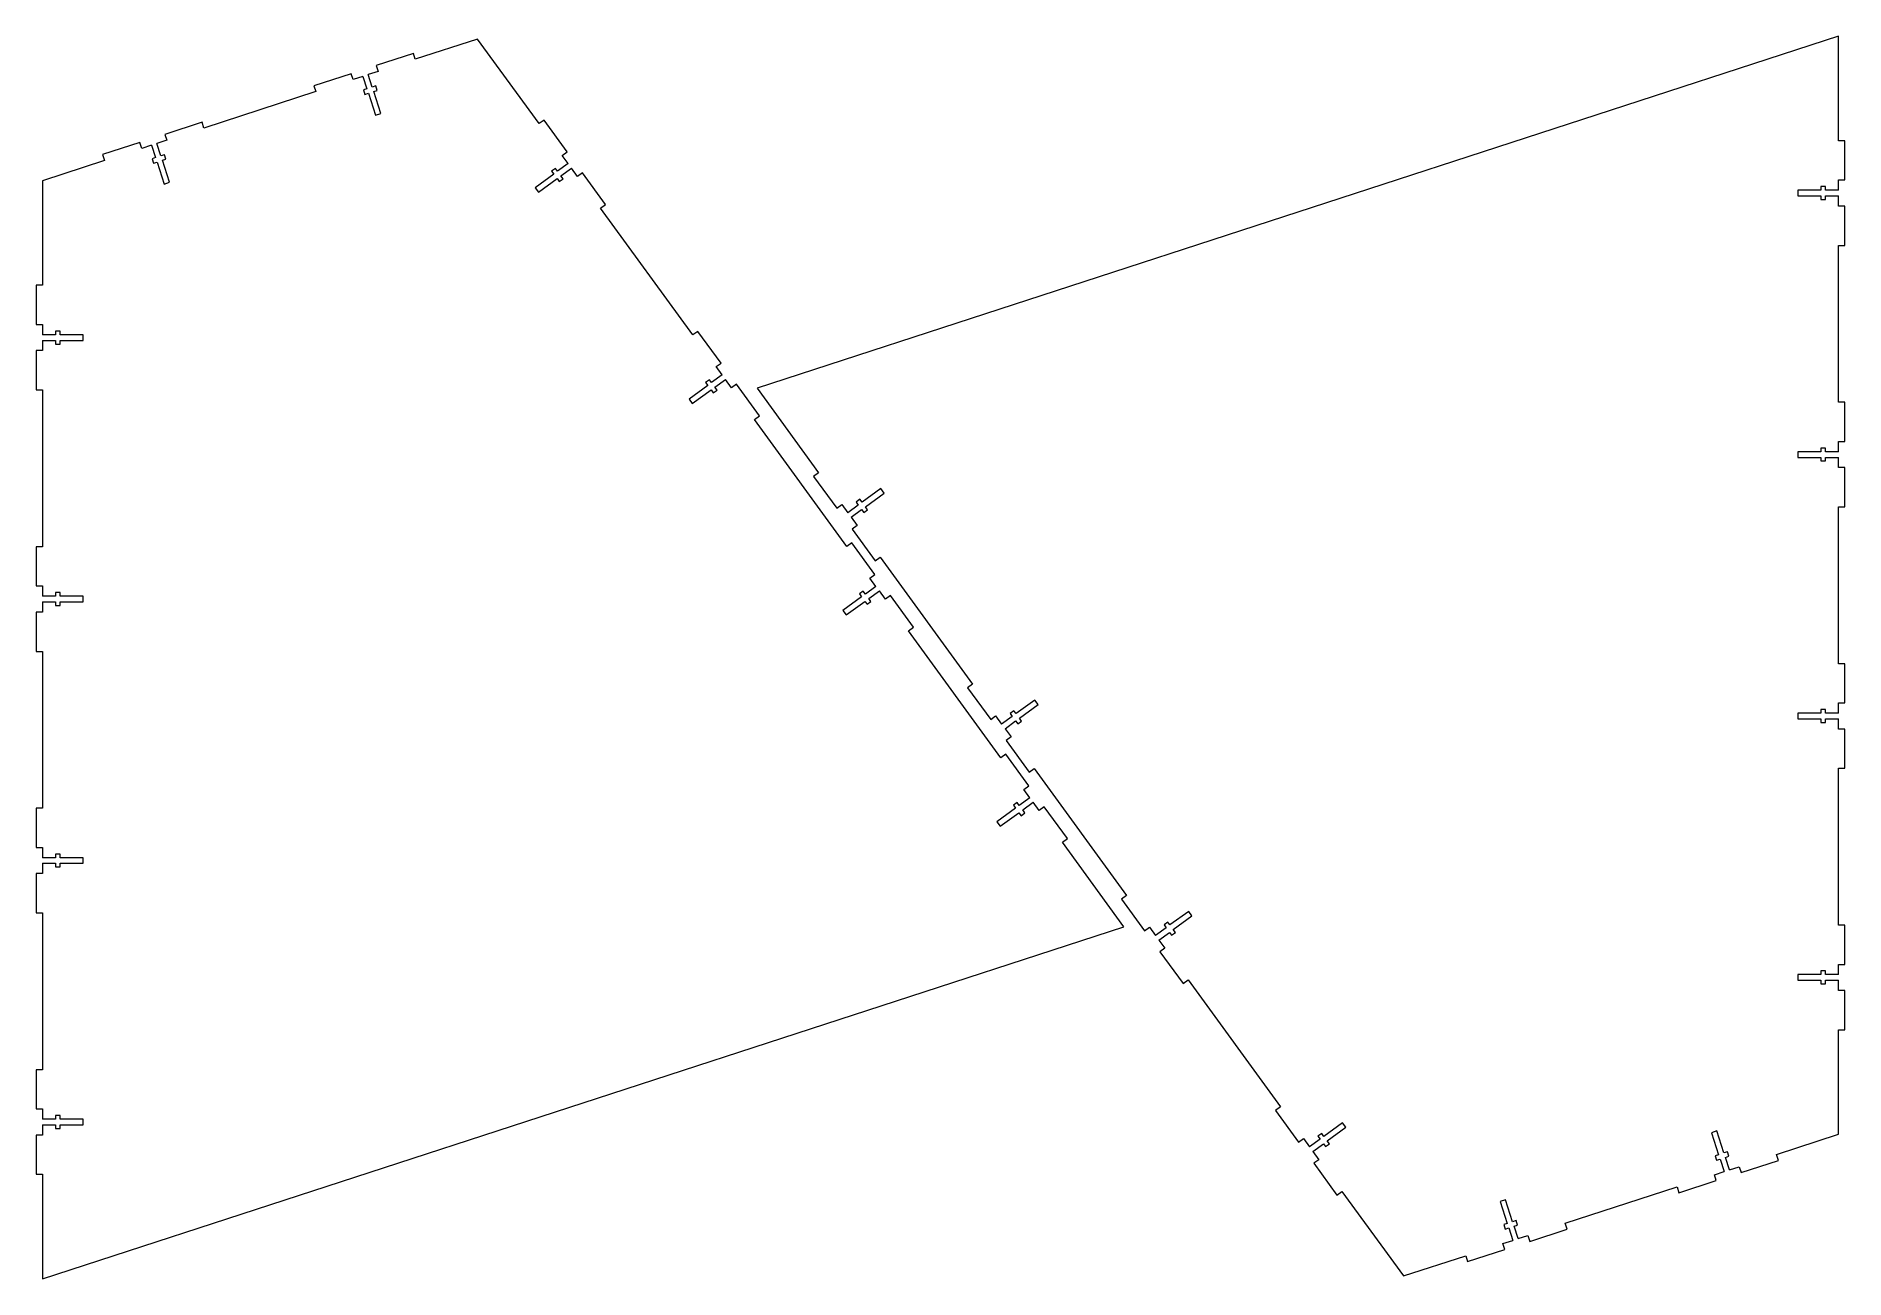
# Model space of a CAD drawing. Header units: inches. Extents: x 1.3 to 35.9, y 0.1 to 23.9.
import ezdxf

# ---------------------------------------------------------------- set-up
doc = ezdxf.new("R2010")
doc.units = ezdxf.units.IN
doc.header["$MEASUREMENT"] = 0

msp = doc.modelspace()

# ---------------------------------------------------------------- linework, layer by layer
at = {"color": 7, "linetype": 'Continuous', "lineweight": 15}
for p, q in [((35.784, 23.891), (15.102, 17.159)), ((35.784, 21.891), (35.784, 23.891)), ((8.53, 23.561), (7.817, 23.329)), ((8.567, 23.449), (8.53, 23.561)), ((9.756, 23.836), (8.567, 23.449)), ((10.933, 22.219), (9.756, 23.836)), ((7.342, 23.174), (6.629, 22.942)), ((7.378, 23.062), (7.342, 23.174)), ((7.854, 23.217), (7.667, 23.156)), ((7.817, 23.329), (7.854, 23.217)), ((6.665, 22.83), (4.526, 22.133)), ((6.629, 22.942), (6.665, 22.83)), ((7.565, 23.122), (7.378, 23.062)), ((7.565, 23.122), (7.642, 22.885)), ((7.642, 22.885), (7.576, 22.863)), ((7.576, 22.863), (7.603, 22.777)), ((7.745, 22.918), (7.667, 23.156)), ((7.811, 22.94), (7.745, 22.918)), ((7.773, 22.833), (7.839, 22.854)), ((7.909, 22.412), (7.773, 22.833)), ((7.839, 22.854), (7.811, 22.94)), ((7.603, 22.777), (7.67, 22.799)), ((7.67, 22.799), (7.807, 22.379)), ((4.489, 22.245), (3.776, 22.013)), ((4.526, 22.133), (4.489, 22.245)), ((7.807, 22.379), (7.909, 22.412)), ((11.028, 22.288), (10.933, 22.219)), ((11.47, 21.682), (11.028, 22.288)), ((3.301, 21.859), (2.587, 21.626)), ((3.337, 21.746), (3.301, 21.859)), ((3.523, 21.807), (3.337, 21.746)), ((3.523, 21.807), (3.601, 21.569)), ((3.813, 21.901), (3.626, 21.84)), ((3.704, 21.603), (3.626, 21.84)), ((3.776, 22.013), (3.813, 21.901)), ((35.902, 21.891), (35.784, 21.891)), ((35.902, 21.141), (35.902, 21.891)), ((2.624, 21.514), (1.435, 21.127)), ((2.587, 21.626), (2.624, 21.514)), ((3.601, 21.569), (3.534, 21.548)), ((3.534, 21.548), (3.562, 21.462)), ((3.562, 21.462), (3.629, 21.484)), ((3.629, 21.484), (3.765, 21.063)), ((3.77, 21.624), (3.704, 21.603)), ((3.731, 21.517), (3.798, 21.539)), ((3.868, 21.097), (3.731, 21.517)), ((3.798, 21.539), (3.77, 21.624)), ((11.49, 21.454), (11.288, 21.307)), ((11.374, 21.612), (11.47, 21.682)), ((11.49, 21.454), (11.374, 21.612)), ((1.435, 21.127), (1.435, 19.127)), ((3.765, 21.063), (3.868, 21.097)), ((11.215, 21.254), (10.858, 20.994)), ((10.921, 20.906), (11.278, 21.167)), ((11.246, 21.363), (11.174, 21.31)), ((11.174, 21.31), (11.215, 21.254)), ((11.288, 21.307), (11.246, 21.363)), ((11.278, 21.167), (11.32, 21.11)), ((11.32, 21.11), (11.392, 21.163)), ((11.351, 21.22), (11.553, 21.367)), ((11.392, 21.163), (11.351, 21.22)), ((11.669, 21.208), (11.553, 21.367)), ((11.764, 21.278), (11.669, 21.208)), ((12.206, 20.672), (11.764, 21.278)), ((35.784, 21.141), (35.902, 21.141)), ((35.784, 20.945), (35.784, 21.141)), ((10.858, 20.994), (10.921, 20.906)), ((35.444, 20.945), (35.002, 20.945)), ((35.002, 20.945), (35.002, 20.837)), ((35.002, 20.837), (35.444, 20.837)), ((35.534, 21.015), (35.444, 21.015)), ((35.444, 21.015), (35.444, 20.945)), ((35.444, 20.837), (35.444, 20.767)), ((35.444, 20.767), (35.534, 20.767)), ((35.534, 20.945), (35.534, 21.015)), ((35.784, 20.945), (35.534, 20.945)), ((35.534, 20.767), (35.534, 20.837)), ((35.534, 20.837), (35.784, 20.837)), ((35.784, 20.641), (35.784, 20.837)), ((12.11, 20.602), (12.206, 20.672)), ((13.876, 18.177), (12.11, 20.602)), ((35.902, 20.641), (35.784, 20.641)), ((35.902, 19.891), (35.902, 20.641)), ((35.784, 19.891), (35.902, 19.891)), ((35.784, 16.891), (35.784, 19.891)), ((1.317, 19.127), (1.317, 18.377)), ((1.435, 19.127), (1.317, 19.127)), ((1.317, 18.377), (1.435, 18.377)), ((1.435, 18.377), (1.435, 18.181)), ((1.685, 18.181), (1.435, 18.181)), ((1.435, 18.073), (1.685, 18.073)), ((1.435, 18.073), (1.435, 17.877)), ((1.775, 18.251), (1.685, 18.251)), ((1.685, 18.251), (1.685, 18.181)), ((1.685, 18.073), (1.685, 18.003)), ((1.685, 18.003), (1.775, 18.003)), ((1.775, 18.181), (1.775, 18.251)), ((2.217, 18.181), (1.775, 18.181)), ((1.775, 18.003), (1.775, 18.073)), ((1.775, 18.073), (2.217, 18.073)), ((2.217, 18.073), (2.217, 18.181)), ((13.972, 18.246), (13.876, 18.177)), ((14.413, 17.64), (13.972, 18.246)), ((1.317, 17.877), (1.317, 17.127)), ((1.435, 17.877), (1.317, 17.877)), ((14.318, 17.571), (14.413, 17.64)), ((14.19, 17.322), (14.117, 17.269)), ((14.231, 17.265), (14.19, 17.322)), ((14.433, 17.412), (14.231, 17.265)), ((14.294, 17.178), (14.497, 17.325)), ((14.433, 17.412), (14.318, 17.571)), ((14.612, 17.166), (14.497, 17.325)), ((1.317, 17.127), (1.435, 17.127)), ((1.435, 17.127), (1.435, 14.127)), ((14.158, 17.212), (13.801, 16.952)), ((13.801, 16.952), (13.864, 16.865)), ((13.864, 16.865), (14.222, 17.125)), ((14.117, 17.269), (14.158, 17.212)), ((14.222, 17.125), (14.263, 17.068)), ((14.263, 17.068), (14.336, 17.121)), ((14.336, 17.121), (14.294, 17.178)), ((14.707, 17.236), (14.612, 17.166)), ((15.149, 16.63), (14.707, 17.236)), ((15.102, 17.159), (16.279, 15.542)), ((15.053, 16.56), (15.149, 16.63)), ((35.902, 16.891), (35.784, 16.891)), ((35.902, 16.141), (35.902, 16.891)), ((16.819, 14.135), (15.053, 16.56)), ((35.444, 15.945), (35.002, 15.945)), ((35.002, 15.945), (35.002, 15.837)), ((35.534, 16.015), (35.444, 16.015)), ((35.444, 16.015), (35.444, 15.945)), ((35.534, 15.945), (35.534, 16.015)), ((35.784, 15.945), (35.534, 15.945)), ((35.784, 16.141), (35.902, 16.141)), ((35.784, 15.945), (35.784, 16.141)), ((35.002, 15.837), (35.444, 15.837)), ((35.444, 15.837), (35.444, 15.767)), ((35.444, 15.767), (35.534, 15.767)), ((35.534, 15.767), (35.534, 15.837)), ((35.534, 15.837), (35.784, 15.837)), ((35.784, 15.641), (35.784, 15.837)), ((35.902, 15.641), (35.784, 15.641)), ((35.902, 14.891), (35.902, 15.641)), ((16.279, 15.542), (16.184, 15.473)), ((16.184, 15.473), (16.625, 14.866)), ((17.468, 15.238), (17.111, 14.978)), ((17.532, 15.15), (17.468, 15.238)), ((16.625, 14.866), (16.721, 14.936)), ((16.721, 14.936), (16.836, 14.778)), ((17.038, 14.925), (16.836, 14.778)), ((17.07, 15.034), (16.997, 14.981)), ((16.997, 14.981), (17.038, 14.925)), ((17.111, 14.978), (17.07, 15.034)), ((17.175, 14.89), (17.532, 15.15)), ((17.216, 14.834), (17.175, 14.89)), ((35.784, 14.891), (35.902, 14.891)), ((35.784, 11.891), (35.784, 14.891)), ((16.9, 14.69), (17.102, 14.837)), ((16.9, 14.69), (17.015, 14.532)), ((17.015, 14.532), (16.92, 14.462)), ((17.102, 14.837), (17.143, 14.781)), ((17.143, 14.781), (17.216, 14.834)), ((16.915, 14.204), (16.819, 14.135)), ((17.356, 13.598), (16.915, 14.204)), ((16.92, 14.462), (17.361, 13.856)), ((1.317, 14.127), (1.317, 13.377)), ((1.435, 14.127), (1.317, 14.127)), ((17.361, 13.856), (17.457, 13.925)), ((17.457, 13.925), (19.223, 11.5)), ((17.261, 13.529), (17.356, 13.598)), ((17.376, 13.37), (17.261, 13.529)), ((1.317, 13.377), (1.435, 13.377)), ((1.435, 13.377), (1.435, 13.181)), ((1.685, 13.181), (1.435, 13.181)), ((1.775, 13.251), (1.685, 13.251)), ((1.685, 13.251), (1.685, 13.181)), ((1.775, 13.181), (1.775, 13.251)), ((2.217, 13.181), (1.775, 13.181)), ((2.217, 13.073), (2.217, 13.181)), ((17.101, 13.17), (16.744, 12.91)), ((17.133, 13.28), (17.06, 13.227)), ((17.06, 13.227), (17.101, 13.17)), ((17.174, 13.223), (17.133, 13.28)), ((17.376, 13.37), (17.174, 13.223)), ((17.238, 13.136), (17.44, 13.283)), ((17.555, 13.124), (17.44, 13.283)), ((17.651, 13.194), (17.555, 13.124)), ((18.092, 12.588), (17.651, 13.194)), ((1.317, 12.877), (1.317, 12.127)), ((1.435, 12.877), (1.317, 12.877)), ((1.435, 13.073), (1.685, 13.073)), ((1.435, 13.073), (1.435, 12.877)), ((1.685, 13.073), (1.685, 13.003)), ((1.685, 13.003), (1.775, 13.003)), ((1.775, 13.003), (1.775, 13.073)), ((1.775, 13.073), (2.217, 13.073)), ((16.744, 12.91), (16.808, 12.823)), ((16.808, 12.823), (17.165, 13.083)), ((17.165, 13.083), (17.206, 13.026)), ((17.206, 13.026), (17.279, 13.079)), ((17.279, 13.079), (17.238, 13.136)), ((17.997, 12.518), (18.092, 12.588)), ((19.763, 10.093), (17.997, 12.518)), ((1.317, 12.127), (1.435, 12.127)), ((1.435, 12.127), (1.435, 9.127)), ((35.902, 11.891), (35.784, 11.891)), ((35.902, 11.141), (35.902, 11.891)), ((19.223, 11.5), (19.127, 11.431)), ((19.127, 11.431), (19.569, 10.825)), ((20.411, 11.196), (20.054, 10.936)), ((20.118, 10.848), (20.475, 11.109)), ((20.475, 11.109), (20.411, 11.196)), ((35.784, 11.141), (35.902, 11.141)), ((35.784, 10.945), (35.784, 11.141)), ((19.569, 10.825), (19.664, 10.894)), ((19.664, 10.894), (19.779, 10.736)), ((19.981, 10.883), (19.779, 10.736)), ((19.843, 10.648), (20.045, 10.795)), ((20.013, 10.992), (19.94, 10.939)), ((19.94, 10.939), (19.981, 10.883)), ((20.054, 10.936), (20.013, 10.992)), ((20.045, 10.795), (20.086, 10.739)), ((20.086, 10.739), (20.159, 10.792)), ((20.159, 10.792), (20.118, 10.848)), ((35.444, 10.945), (35.002, 10.945)), ((35.002, 10.945), (35.002, 10.837)), ((35.002, 10.837), (35.444, 10.837)), ((35.534, 11.015), (35.444, 11.015)), ((35.444, 11.015), (35.444, 10.945)), ((35.444, 10.837), (35.444, 10.767)), ((35.444, 10.767), (35.534, 10.767)), ((35.534, 10.945), (35.534, 11.015)), ((35.784, 10.945), (35.534, 10.945)), ((35.534, 10.767), (35.534, 10.837)), ((35.534, 10.837), (35.784, 10.837)), ((35.784, 10.641), (35.784, 10.837)), ((19.843, 10.648), (19.958, 10.49)), ((19.958, 10.49), (19.863, 10.42)), ((19.863, 10.42), (20.304, 9.814)), ((35.902, 10.641), (35.784, 10.641)), ((35.902, 9.891), (35.902, 10.641)), ((19.858, 10.162), (19.763, 10.093)), ((20.3, 9.556), (19.858, 10.162)), ((20.304, 9.814), (20.4, 9.884)), ((20.4, 9.884), (22.166, 7.458)), ((35.784, 9.891), (35.902, 9.891)), ((35.784, 6.891), (35.784, 9.891)), ((20.204, 9.487), (20.3, 9.556)), ((20.319, 9.328), (20.204, 9.487)), ((1.317, 9.127), (1.317, 8.377)), ((1.435, 9.127), (1.317, 9.127)), ((20.045, 9.128), (19.687, 8.868)), ((19.751, 8.781), (20.108, 9.041)), ((20.076, 9.238), (20.003, 9.185)), ((20.003, 9.185), (20.045, 9.128)), ((20.117, 9.181), (20.076, 9.238)), ((20.108, 9.041), (20.149, 8.984)), ((20.319, 9.328), (20.117, 9.181)), ((20.149, 8.984), (20.222, 9.037)), ((20.181, 9.094), (20.383, 9.241)), ((20.222, 9.037), (20.181, 9.094)), ((20.498, 9.082), (20.383, 9.241)), ((20.594, 9.152), (20.498, 9.082)), ((21.035, 8.546), (20.594, 9.152)), ((19.687, 8.868), (19.751, 8.781)), ((1.317, 8.377), (1.435, 8.377)), ((1.435, 8.377), (1.435, 8.181)), ((20.94, 8.476), (21.035, 8.546)), ((22.117, 6.859), (20.94, 8.476)), ((1.685, 8.181), (1.435, 8.181)), ((1.435, 8.073), (1.685, 8.073)), ((1.435, 8.073), (1.435, 7.877)), ((1.775, 8.251), (1.685, 8.251)), ((1.685, 8.251), (1.685, 8.181)), ((1.685, 8.073), (1.685, 8.003)), ((1.685, 8.003), (1.775, 8.003)), ((1.775, 8.181), (1.775, 8.251)), ((2.217, 8.181), (1.775, 8.181)), ((1.775, 8.003), (1.775, 8.073)), ((1.775, 8.073), (2.217, 8.073)), ((2.217, 8.073), (2.217, 8.181)), ((1.317, 7.877), (1.317, 7.127)), ((1.435, 7.877), (1.317, 7.877)), ((22.166, 7.458), (22.07, 7.389)), ((22.07, 7.389), (22.512, 6.783)), ((1.317, 7.127), (1.435, 7.127)), ((1.435, 7.127), (1.435, 4.127)), ((22.956, 6.95), (22.884, 6.897)), ((22.997, 6.894), (22.956, 6.95)), ((23.355, 7.154), (22.997, 6.894)), ((23.061, 6.806), (23.418, 7.067)), ((23.418, 7.067), (23.355, 7.154)), ((1.435, 0.127), (22.117, 6.859)), ((22.512, 6.783), (22.607, 6.852)), ((22.607, 6.852), (22.723, 6.694)), ((22.925, 6.841), (22.723, 6.694)), ((22.786, 6.606), (22.988, 6.753)), ((22.786, 6.606), (22.902, 6.448)), ((22.884, 6.897), (22.925, 6.841)), ((22.988, 6.753), (23.029, 6.697)), ((23.029, 6.697), (23.102, 6.75)), ((23.102, 6.75), (23.061, 6.806)), ((35.902, 6.891), (35.784, 6.891)), ((35.902, 6.141), (35.902, 6.891)), ((22.902, 6.448), (22.806, 6.378)), ((22.806, 6.378), (23.248, 5.772)), ((35.444, 5.945), (35.002, 5.945)), ((35.002, 5.945), (35.002, 5.837)), ((35.534, 6.015), (35.444, 6.015)), ((35.444, 6.015), (35.444, 5.945)), ((35.534, 5.945), (35.534, 6.015)), ((35.784, 5.945), (35.534, 5.945)), ((35.784, 6.141), (35.902, 6.141)), ((35.784, 5.945), (35.784, 6.141)), ((23.248, 5.772), (23.343, 5.842)), ((23.343, 5.842), (25.109, 3.416)), ((35.002, 5.837), (35.444, 5.837)), ((35.444, 5.837), (35.444, 5.767)), ((35.444, 5.767), (35.534, 5.767)), ((35.534, 5.767), (35.534, 5.837)), ((35.534, 5.837), (35.784, 5.837)), ((35.784, 5.641), (35.784, 5.837)), ((35.902, 5.641), (35.784, 5.641)), ((35.902, 4.891), (35.902, 5.641)), ((35.784, 4.891), (35.902, 4.891)), ((35.784, 2.891), (35.784, 4.891)), ((1.317, 4.127), (1.317, 3.377)), ((1.435, 4.127), (1.317, 4.127)), ((1.317, 3.377), (1.435, 3.377)), ((1.435, 3.377), (1.435, 3.181)), ((1.685, 3.181), (1.435, 3.181)), ((1.775, 3.251), (1.685, 3.251)), ((1.685, 3.251), (1.685, 3.181)), ((1.775, 3.181), (1.775, 3.251)), ((2.217, 3.181), (1.775, 3.181)), ((2.217, 3.073), (2.217, 3.181)), ((25.109, 3.416), (25.014, 3.347)), ((25.014, 3.347), (25.455, 2.741)), ((1.317, 2.877), (1.317, 2.127)), ((1.435, 2.877), (1.317, 2.877)), ((1.435, 3.073), (1.685, 3.073)), ((1.435, 3.073), (1.435, 2.877)), ((1.685, 3.073), (1.685, 3.003)), ((1.685, 3.003), (1.775, 3.003)), ((1.775, 3.003), (1.775, 3.073)), ((1.775, 3.073), (2.217, 3.073)), ((25.455, 2.741), (25.55, 2.81)), ((25.55, 2.81), (25.666, 2.652)), ((25.868, 2.799), (25.666, 2.652)), ((25.899, 2.908), (25.827, 2.855)), ((25.827, 2.855), (25.868, 2.799)), ((25.941, 2.852), (25.899, 2.908)), ((26.298, 3.112), (25.941, 2.852)), ((26.004, 2.765), (26.361, 3.025)), ((26.361, 3.025), (26.298, 3.112)), ((33.454, 2.955), (33.351, 2.922)), ((33.351, 2.922), (33.488, 2.501)), ((33.59, 2.535), (33.454, 2.955)), ((34.595, 2.504), (35.784, 2.891)), ((25.729, 2.564), (25.932, 2.712)), ((25.729, 2.564), (25.845, 2.406)), ((25.932, 2.712), (25.973, 2.655)), ((25.973, 2.655), (26.045, 2.708)), ((26.045, 2.708), (26.004, 2.765)), ((33.488, 2.501), (33.421, 2.48)), ((33.421, 2.48), (33.449, 2.394)), ((33.657, 2.556), (33.59, 2.535)), ((33.618, 2.449), (33.685, 2.471)), ((33.696, 2.211), (33.618, 2.449)), ((33.685, 2.471), (33.657, 2.556)), ((34.632, 2.392), (34.595, 2.504)), ((1.317, 2.127), (1.435, 2.127)), ((1.435, 2.127), (1.435, 0.127)), ((25.845, 2.406), (25.749, 2.336)), ((25.749, 2.336), (26.191, 1.73)), ((33.407, 2.117), (33.593, 2.178)), ((33.443, 2.005), (33.407, 2.117)), ((33.449, 2.394), (33.516, 2.416)), ((33.516, 2.416), (33.593, 2.178)), ((33.696, 2.211), (33.882, 2.272)), ((33.882, 2.272), (33.919, 2.16)), ((33.919, 2.16), (34.632, 2.392)), ((26.191, 1.73), (26.286, 1.8)), ((26.286, 1.8), (27.464, 0.183)), ((30.554, 1.189), (32.693, 1.885)), ((32.693, 1.885), (32.73, 1.773)), ((32.73, 1.773), (33.443, 2.005)), ((29.412, 1.639), (29.31, 1.606)), ((29.31, 1.606), (29.446, 1.186)), ((29.549, 1.219), (29.412, 1.639)), ((29.446, 1.186), (29.38, 1.164)), ((29.38, 1.164), (29.408, 1.079)), ((29.408, 1.079), (29.474, 1.1)), ((29.474, 1.1), (29.552, 0.863)), ((29.616, 1.241), (29.549, 1.219)), ((29.577, 1.134), (29.644, 1.155)), ((29.654, 0.896), (29.577, 1.134)), ((29.644, 1.155), (29.616, 1.241)), ((29.877, 0.844), (30.591, 1.077)), ((30.591, 1.077), (30.554, 1.189)), ((29.365, 0.802), (29.552, 0.863)), ((29.402, 0.69), (29.365, 0.802)), ((29.654, 0.896), (29.841, 0.957)), ((29.841, 0.957), (29.877, 0.844)), ((27.464, 0.183), (28.652, 0.57)), ((28.652, 0.57), (28.689, 0.457)), ((28.689, 0.457), (29.402, 0.69))]:
    msp.add_line(p, q, dxfattribs=at)

doc.saveas('drawing.dxf')
